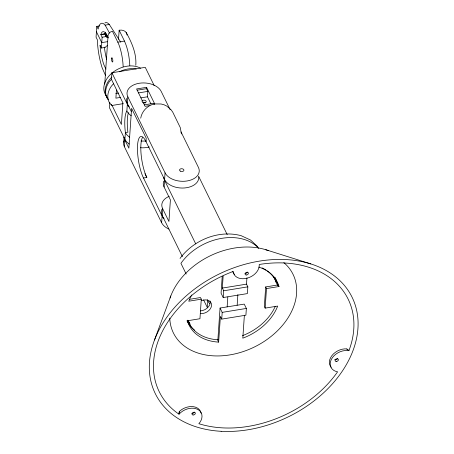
<?xml version="1.0" encoding="UTF-8"?>
<svg xmlns="http://www.w3.org/2000/svg" width="454" height="454" viewBox="0 0 454 454"><rect width="100%" height="100%" fill="white"/><g stroke="black" fill="none" stroke-linecap="round" stroke-linejoin="round"><path stroke-width="0.68" d="M135.803 65.285C136.677 53.51 131.717 42.449 126.138 32.41M99.579 25.912L96.798 26.366L96.061 37.16L97.389 39.873L97.695 45.553A30.078 8.007 80.8 0 0 102.201 67.918L105.595 75.71M107.309 45.718L106.1 46.302L105.549 47.335L101.378 48.016L102.116 37.222L100.788 34.51L104.959 33.829L106.463 37.183L107.865 37.62L105.498 32.796M104.743 84.081L108.075 35.35A4.381 3.172 -26.1 0 1 112.478 31.298L117.796 42.154A21.037 5.601 80.8 0 1 123.142 66.744M109.862 102.61L109.499 107.853L124.924 139.338A17.53 11.151 3.9 0 0 129.271 144.049M123.21 103.643L112.087 105.453L121.4 124.453L122.875 102.859L111.451 79.331L111.9 72.771L145.257 67.34L154.201 85.602M113.579 83.672L111.326 86.232A22.791 16.503 -26.1 0 0 110.135 103.773L112.087 105.453M118.522 39.345L119.147 30.214A8.768 6.35 -26.1 0 1 127.035 35.02M116.44 90.068L115.889 98.16L120.645 97.389M124.419 146.761L124.878 140.014A17.53 11.151 3.9 0 1 124.073 137.114L123.607 143.861A17.53 11.151 3.9 0 0 124.419 146.761L161.647 222.761A17.53 11.151 3.9 0 0 168.973 229.105M124.924 139.338L125.383 132.591A26.014 6.923 80.8 0 1 126.865 111.003L127.324 104.255L111.9 72.771M131.359 111.724L127.37 103.58L127.829 96.833A17.53 11.151 3.9 0 1 139.191 83.264A17.53 11.151 3.9 0 1 161.187 91.402L170.188 109.772M151.154 104.335L147.459 96.793L147.828 91.396L146.494 88.683L146.591 87.333L136.58 88.961L145.093 106.332L151.097 105.356M198.767 177.049A17.53 11.151 3.9 0 1 184.375 187.979A17.53 11.151 3.9 0 1 164.603 179.58L145.984 141.58L146.216 138.209L131.592 108.353L128.868 148.157L124.878 140.014M161.647 222.761L162.106 216.013L143.492 178.013A23.665 6.299 80.8 0 1 137.562 145.138A23.665 6.299 80.8 0 1 145.984 141.58M182.423 256.703L162.157 215.338L162.617 208.59A17.53 11.151 3.9 0 1 169.211 196.338M162.617 208.59L168.928 221.478L170.403 199.885L164.093 187.003L164.552 180.255A17.53 11.151 3.9 0 1 163.746 177.349M164.603 179.58L165.063 172.832L127.829 96.833M189.369 299.356L200.492 297.546L201.287 299.175L199.953 318.731L187.44 320.768A49.083 35.548 -26.1 0 0 218.635 342.112L220.394 316.41L221.722 319.122L245.898 315.19L246.357 308.442L244.235 304.101L220.059 308.033L217.841 340.483L218.635 342.112M207.206 299.6L207.824 300.871L207.364 307.619L203.625 299.981M222.216 276.52L221.075 293.193L223.203 297.535L247.373 293.596L247.839 286.849L246.505 284.136L246.936 277.82M223.203 297.535L223.663 290.787L222.335 288.074L223.147 276.14M221.722 319.122L222.188 312.375L220.059 308.033M227.142 306.881L227.817 296.984M237.147 305.253L237.873 294.652M244.377 315.252L242.811 338.173A49.083 35.548 -26.1 0 0 277.661 306.081L265.153 308.118L264.353 306.49L265.692 286.934L278.2 284.896L279 286.525L266.487 288.562L265.692 286.934M265.153 308.118L266.487 288.562M179.29 411.602L179.018 414.213A13.728 9.943 -26.1 0 1 197.467 409.281A13.728 9.943 -26.1 0 1 198.863 423.707A105.186 76.17 -26.1 0 0 337.594 371.815A13.728 9.943 -26.1 0 1 331.471 359.159A13.728 9.943 -26.1 0 1 348.927 350.664A105.186 76.17 -26.1 0 0 259.234 264.483A13.728 9.943 -26.1 0 1 247.18 278.171A13.728 9.943 -26.1 0 1 233.146 271.458A105.186 76.17 -26.1 0 0 179.018 414.213L179.251 411.642L180.766 410.246A13.728 9.943 -26.1 0 1 201.099 413.185M140.706 118.182C141.529 113.074 144.837 108.5 149.315 105.913M154.496 340.012L170.778 296.002M105.663 32.206L105.005 33.925L100.833 34.606L101.492 32.881A21.571 5.743 80.8 0 1 106.054 33.692L108.296 37.932M180.045 258.496L180.442 257.861C194.181 239.791 218.839 229.73 241.114 235.671L250.546 240.035L257.736 246.76M111.451 79.331L109.198 81.89A22.791 16.503 -26.1 0 0 108.007 99.432M151.784 104.687L154.706 103.926L161.108 103.994L164.149 104.817L166.8 106.1L171.033 109.726L172.719 112.081L180.278 127.591L181.413 133.936M96.798 26.366L98.126 29.079L99.04 25.895A30.078 8.007 80.8 0 1 105.124 25.135L109.295 24.459L120.804 42.245M102.116 37.222L106.287 36.541M107.587 41.666L101.747 42.619L96.43 31.763M117.796 42.154L124.47 41.07C127.92 48.788 129.379 57.255 129.81 65.654M115.798 93.49L118.517 93.047M137.159 90.204L146.494 88.683M138.487 92.917L147.828 91.396M140.785 97.882L147.459 96.793M144.338 104.863L153.679 103.342L154.207 104.426M143.492 178.013L146.829 177.469A23.665 6.299 80.8 0 1 142.482 137.454M222.335 288.074L246.505 284.136M223.663 290.787L247.839 286.849M201.287 299.175L188.779 301.212A49.083 35.548 -26.1 0 1 191.753 294.975M222.188 312.375L246.357 308.442M265.817 249.74L310.814 263.922M346.771 348.961L348.927 350.664L346.822 348.961L344.887 348.854A13.728 9.943 -26.1 0 0 331.749 355.84A13.728 9.943 -26.1 0 0 331.204 367.252M105.124 25.135L109.607 33.187M181.044 131.938L198.421 167.401A17.53 11.151 3.9 0 1 187.059 180.976A17.53 11.151 3.9 0 1 165.063 172.832M198.534 176.095L227.221 234.644M119.147 30.214L124.47 41.07M146.591 87.333L154.797 104.085M104.545 33.261L106.321 36.882M100.05 45.304L101.378 48.016M164.552 180.255L195.731 243.894M111.468 104.397L112.076 105.64M144.962 173.661L146.829 177.469M186.174 274.017L180.936 263.331A48.209 34.913 -26.1 0 1 258.723 248.355M188.257 320.552L190.101 324.326A48.209 34.913 -26.1 0 1 187.905 320.723M105.918 69.15L103.926 64.791A21.571 5.743 80.8 0 1 100.385 49.049L100.096 45.4M232.777 271.373L233.05 272.349A13.728 9.943 -26.1 0 0 234.587 274.46M104.46 47.154L104.556 48.368A21.571 5.743 80.8 0 0 106.611 59.304M104.897 22.961A30.078 8.007 80.8 0 1 109.295 24.459M106.928 96.588A22.791 16.503 -26.1 0 1 111.973 73.06A22.791 16.503 -26.1 0 1 140.575 68.196M108.256 99.301A22.791 16.503 -26.1 0 1 111.849 77.089M119.362 71.8A22.791 16.503 -26.1 0 1 136.257 68.951M149.349 146.954A17.53 11.151 3.9 0 1 140.462 147.726M129.271 106.974A17.53 11.151 3.9 0 1 127.324 104.255M141.864 101.157A2.191 1.396 3.9 0 1 144.656 100.238A2.191 1.396 3.9 0 1 146.029 102.156A2.191 1.396 3.9 0 1 142.999 102.74M146.126 140.905A17.53 11.151 3.9 0 1 140.927 140.978M129.731 137.301A17.53 11.151 3.9 0 1 125.383 132.591L127.886 132.188A26.014 6.923 80.8 0 1 128.448 112.575M131.206 115.713A17.53 11.151 3.9 0 1 126.865 111.003M142.658 102.678A2.191 1.396 3.9 0 1 145.314 102.927M127.37 103.58A17.53 11.151 3.9 0 1 126.774 98.353M164.053 218.732A17.53 11.151 3.9 0 1 162.106 216.013M123.698 142.108A17.53 11.151 3.9 0 1 123.993 140.967M209.771 303.59A17.53 11.151 3.9 0 1 207.824 300.871M164.093 187.003A17.53 11.151 3.9 0 1 163.667 181.208M162.157 215.338A17.53 11.151 3.9 0 1 161.732 209.544M170.057 298.04A66.619 48.243 -26.1 0 1 268.535 250.676M274.931 277.224A49.083 35.548 -26.1 0 1 277.564 285.47M194.556 330.154A49.083 35.548 -26.1 0 1 186.957 320.785M258.808 267.122A49.083 35.548 -26.1 0 1 279 286.525M337.526 358.546A1.754 1.271 -26.1 0 1 334.694 359.608M194.431 412.107A1.754 1.271 -26.1 0 1 191.9 413.271M283.841 262.628A66.619 48.243 -26.1 0 1 254.234 347.072A66.619 48.243 -26.1 0 1 169.768 318.152M247.526 272.071A1.754 1.271 -26.1 0 1 245.024 273.285M275.317 306.251A48.209 34.913 -26.1 0 1 242.487 335.682M218.102 339.796A48.209 34.913 -26.1 0 1 187.877 320.178M262.049 267.888A48.209 34.913 -26.1 0 1 266.112 270.141M267.213 270.89A48.209 34.913 -26.1 0 1 277.383 285.203M201.519 300.605A8.768 6.35 -26.1 0 1 211.575 305.411A8.768 6.35 -26.1 0 1 200.628 313.64M273.614 276.645A48.209 34.913 -26.1 0 1 276.055 282.484M210.077 300.996A8.768 6.35 -26.1 0 1 200.362 310.922M111.508 58.492A2.191 0.585 80.8 0 0 112.405 61.988A2.191 0.585 80.8 0 0 112.603 59.065A2.191 0.585 80.8 0 0 111.508 58.492M180.266 171.09A2.191 1.396 3.9 0 0 183.881 170.5A2.191 1.396 3.9 0 0 181.078 168.757A2.191 1.396 3.9 0 0 180.266 171.09M221.143 431.3A109.567 79.348 -26.1 0 0 355.879 307.222A109.567 79.348 -26.1 0 0 184.063 297.813A109.567 79.348 -26.1 0 0 221.143 431.3M336.221 361.463A1.754 1.271 -26.1 0 0 338.372 359.477A1.754 1.271 -26.1 0 0 335.625 359.33A1.754 1.271 -26.1 0 0 336.221 361.463M193.086 414.979A1.754 1.271 -26.1 0 0 195.305 413.038A1.754 1.271 -26.1 0 0 192.581 412.811A1.754 1.271 -26.1 0 0 193.086 414.979M246.216 274.988A1.754 1.271 -26.1 0 0 248.372 273.002A1.754 1.271 -26.1 0 0 245.62 272.848A1.754 1.271 -26.1 0 0 246.216 274.988"/></g></svg>
